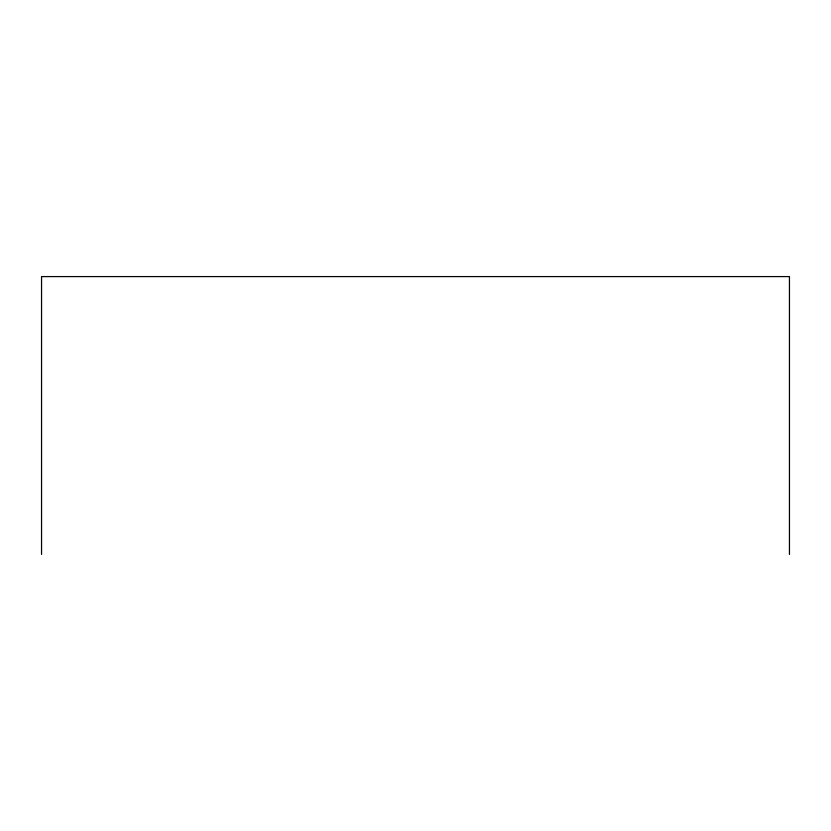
<?xml version="1.0" encoding="UTF-8"?>
<svg xmlns="http://www.w3.org/2000/svg" width="831" height="831" viewBox="0 0 831 831"><rect width="100%" height="100%" fill="white"/><g stroke="black" fill="none" stroke-linecap="round" stroke-linejoin="round"><path stroke-width="1.25" d="M789.45 554.412L789.45 276.588L41.55 276.588L41.55 554.412"/></g></svg>
